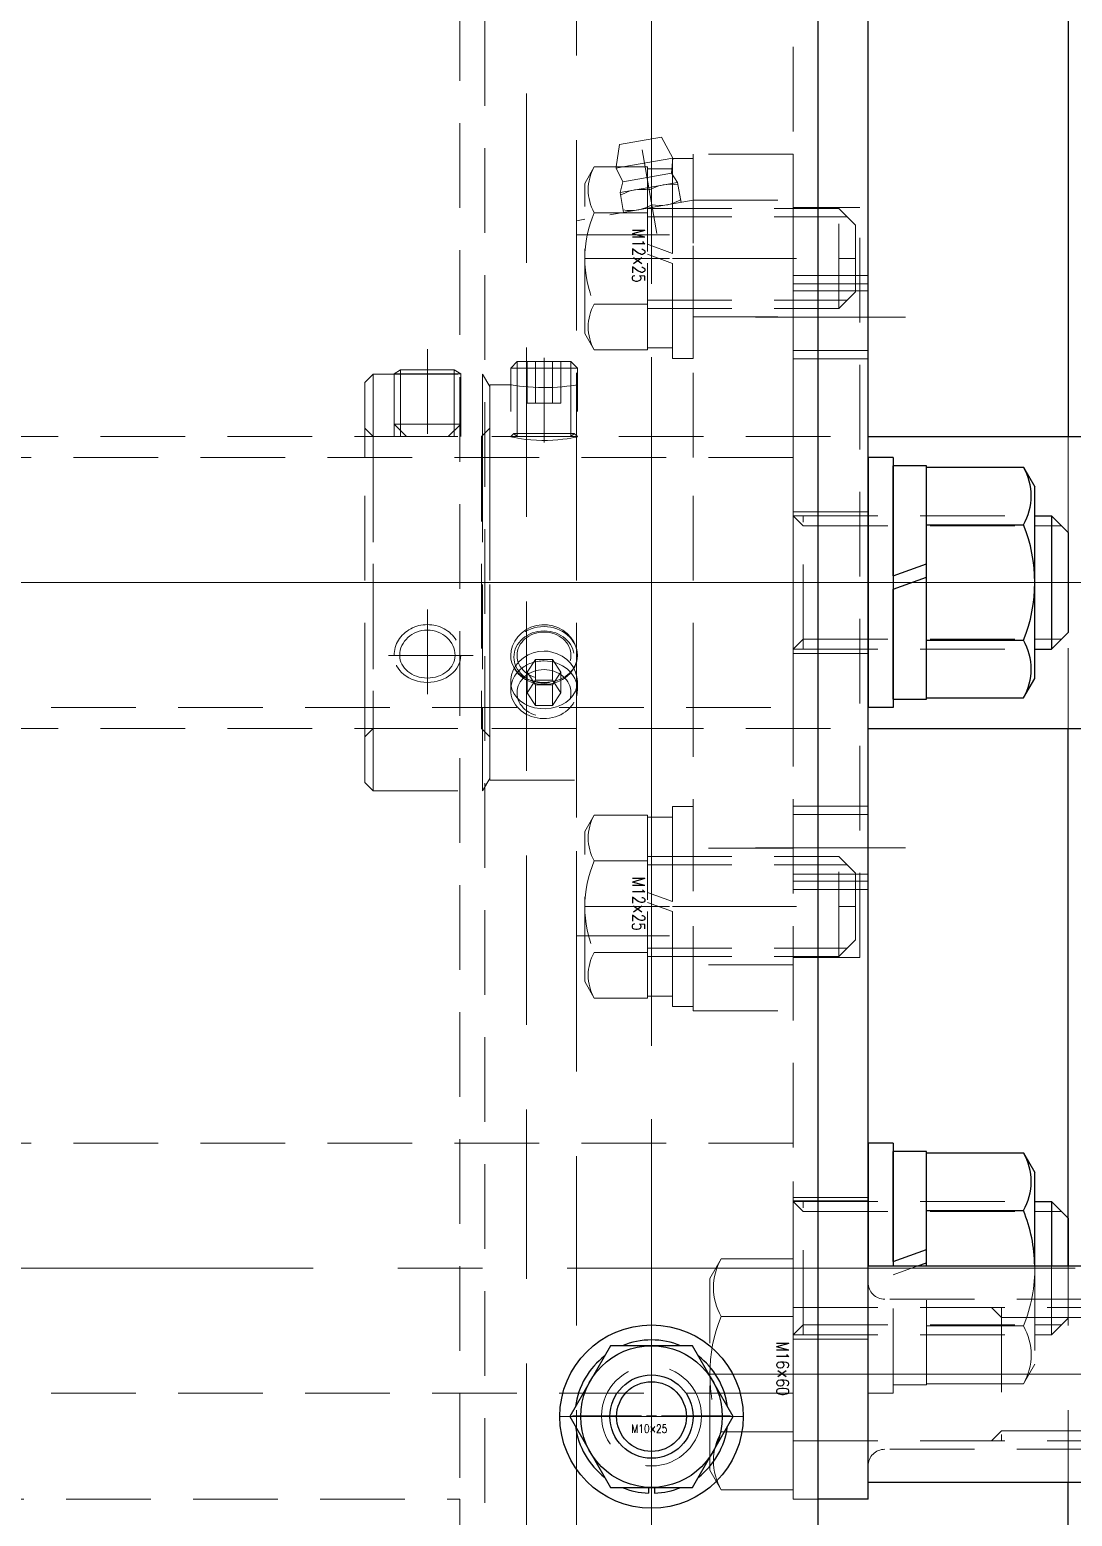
# Model space of a CAD drawing. Header units: millimetres. Extents: x 0 to 49006, y -7876 to 6995.
# Drawn here: x 32085.1 to 32210.2, y 5787.5 to 5965.8 of the extents above; entities that cross this region are included whole.
import ezdxf

# ---------------------------------------------------------------- set-up
doc = ezdxf.new("R2010")
doc.units = ezdxf.units.MM
doc.header["$LTSCALE"] = 3.2
doc.header["$PDMODE"] = 99
doc.header["$PDSIZE"] = 1
for name, pattern in [('CENTER2', [28.575, 19.05, -3.175, 3.175, -3.175]), ('Dashed', [2, 1, -1]), ('HIDDEN', [9.525, 6.35, -3.175]), ('HIDDEN2', [4.7625, 3.175, -1.5875])]:
    doc.linetypes.add(name, pattern=pattern)
for name, color, linetype, lineweight in [('01_外形線', 7, 'Continuous', 25), ('02_細線', 5, 'Continuous', 13), ('03_かくれ線', 6, 'HIDDEN2', 13), ('04_HIDDEN', 2, 'HIDDEN', 13), ('04_中心線', 1, 'CENTER2', 9), ('05_CENTER', 4, 'CENTER2', 13), ('08_DIM', 3, 'Continuous', 13)]:
    doc.layers.add(name, color=color, linetype=linetype, lineweight=lineweight)
doc.layers.add('10_DRAFT', color=8, linetype='Continuous', lineweight=0, plot=False)
doc.styles.add('KSS_TXT', font='txt.shx', dxfattribs={"bigfont": 'extfont2.shx'})
doc.styles.add('寸法用', font='simplex.shx', dxfattribs={"width": 0.8, "bigfont": '@extfont2.shx'})
doc.dimstyles.new('KSS_DIM', dxfattribs={"dimscale": 12, "dimtxt": 3, "dimasz": 2.5, "dimexe": 1.25, "dimexo": 0.625, "dimtad": 1, "dimdsep": 46, "dimtxsty": 'KSS_TXT', "dimblk": 'OPEN30', "dimcen": 0, "dimazin": 2, "dimtfac": 0.75, "dimtmove": 0, "dimatfit": 3, "dimldrblk": 'OPEN30', "dimfxl": 1.25, "dimtolj": 1, "dimarcsym": 0})

# ---------------------------------------------------------------- blocks, each defined once
blk = doc.blocks.new('_Open30')
at = {"color": 0, "linetype": 'ByBlock', "lineweight": -2}
for p, q in [((-1, 0.2679), (0, 0)), ((0, 0), (-1, -0.2679)), ((0, 0), (-1, 0))]:
    blk.add_line(p, q, dxfattribs=at)
blk = doc.blocks.new('*D1950')
at = {"layer": '08_DIM', "color": 0, "lineweight": -2, "transparency": 16777216}
for p, q in [((32100.36, 6411.52), (32380.97, 6411.52)), ((32365.97, 5929.52), (32365.97, 6381.52)), ((32272.22, 5899.52), (32380.97, 5899.52))]:
    blk.add_line(p, q, dxfattribs=at)
at = {"layer": 'Defpoints', "color": 0, "transparency": 16777216}
for p in [(32092.86, 6411.52), (32365.97, 6411.52), (32264.72, 5899.52)]:
    blk.add_point(p, dxfattribs=at)
at = {"layer": '08_DIM', "color": 0, "lineweight": -2, "transparency": 16777216, "xscale": 30, "yscale": 30, "zscale": 30}
for p, rotation in [((32365.97, 6411.52), 90), ((32365.97, 5899.52), 270)]:
    blk.add_blockref('_Open30', p, dxfattribs=dict(at, rotation=rotation))
at = {"layer": '08_DIM', "color": 0, "transparency": 16777216, "insert": (32340.47, 6155.52), "char_height": 36, "attachment_point": 5, "rotation": 90, "style": 'KSS_TXT'}
blk.add_mtext('\\A1;512', dxfattribs=at)
blk = doc.blocks.new('A$C64152858_1_1')
at = {"color": 0}
blk.add_lwpolyline([(580, 235), (645, 235), (645, -115), (580, -115)], close=True, dxfattribs=at)
at = {"layer": '04_HIDDEN'}
blk.add_line((586, 235), (586, -115), dxfattribs=at)
at = {"layer": '05_CENTER'}
blk.add_line((-1300.31, 60), (668.48, 60), dxfattribs=at)
blk = doc.blocks.new('*D1968')
at = {"layer": '08_DIM', "color": 0, "lineweight": -2, "transparency": 16777216}
for p, q in [((32154.22, 6139.52), (32466.91, 6139.52)), ((32451.91, 5689.52), (32451.91, 6109.52)), ((32154.22, 5659.52), (32466.91, 5659.52))]:
    blk.add_line(p, q, dxfattribs=at)
at = {"layer": 'Defpoints', "color": 0, "transparency": 16777216}
for p in [(32146.72, 6139.52), (32451.91, 6139.52), (32146.72, 5659.52)]:
    blk.add_point(p, dxfattribs=at)
at = {"layer": '08_DIM', "color": 0, "lineweight": -2, "transparency": 16777216, "xscale": 30, "yscale": 30, "zscale": 30}
for p, rotation in [((32451.91, 6139.52), 90), ((32451.91, 5659.52), 270)]:
    blk.add_blockref('_Open30', p, dxfattribs=dict(at, rotation=rotation))
at = {"layer": '08_DIM', "color": 0, "transparency": 16777216, "insert": (32426.41, 5899.52), "char_height": 36, "attachment_point": 5, "rotation": 90, "style": 'KSS_TXT'}
blk.add_mtext('\\A1;480', dxfattribs=at)
blk = doc.blocks.new('RTWS25b_1_1')
at = {"color": 0}
for points in [[(0, 13.5), (-1.2, 13.5), (-1.2, 10.5), (0, 10.5)], [(0, -13.5), (-1.2, -13.5), (-1.2, -10.5), (0, -10.5)]]:
    blk.add_lwpolyline(points, close=True, dxfattribs=at)
at = {"layer": '10_DRAFT'}
blk.add_line((0, 0), (-1.2, 0), dxfattribs=at)
blk = doc.blocks.new('GM-SHYF-RH 0.2kW、1／30、200V、60Hzc_1_1')
at = {"color": 0}
for p, q in [((18.5, 52.99), (8, 52.81)), ((8, 52.81), (8, -73.81)), ((18.5, 53.01), (18.5, 48.5)), ((18.5, 53), (85.5, 51.83)), ((85.5, 51.83), (95, 51.83)), ((95, -59.28), (95, 51.83)), ((18.5, -64.89), (18.5, 49.51)), ((4, 37.5), (4, -37.5)), ((4, 37.5), (8, 37.5)), ((95, 37.49), (99, 37.49)), ((99, 37.49), (99, -37.49)), ((4, 33.69), (1.41, 31.1)), ((99, 33.69), (101.59, 31.1)), ((0, -18), (0, 18)), ((1, 19), (4, 19)), ((102, 19), (99, 19)), ((103, -18), (103, 18)), ((-2, 6.5), (-2, -32.5)), ((105, -32.5), (105, 7.01)), ((1, -19), (4, -19)), ((102, -19), (99, -19)), ((4, -37.5), (8, -37.5)), ((95, -37.49), (99, -37.49)), ((8, -48.01), (4.35, -51.67)), ((95, -48.01), (98.65, -51.67)), ((8, -63.69), (1.41, -57.1)), ((95, -63.69), (101.59, -57.1)), ((95, -72.85), (95, -59.28)), ((18.5, -74.02), (18.5, -64.89)), ((18.5, -74.02), (18.5, -69.51)), ((18.5, -74.02), (85.5, -72.85)), ((81.5, -72.92), (81.5, -93.94)), ((85.5, -72.85), (95, -72.85)), ((19.25, -74), (8, -73.81)), ((21.5, -73.97), (21.5, -93.94)), ((49, -99.99), (49, -100.5)), ((49, -100.5), (54, -100.5)), ((54, -99.99), (54, -100.5))]:
    blk.add_line(p, q, dxfattribs=at)
for centre, radius, start, end in [((6.08, 26.43), 6.6, 135, 174.2563), ((96.92, 26.43), 6.6, 5.7437, 45), ((24, 14.5), 25, 143.1301, 174.2698), ((6.47, 27.79), 3, 145.3407, 214.6593), ((96.53, 27.79), 3, 325.3407, 34.6593), ((79, 14.5), 25, 5.7302, 36.8699), ((398.1, -13), 400.6, 174.2563, 180), ((-295.1, -13), 400.6, 0, 5.7437), ((1, 18), 1, 90, 180), ((102, 18), 1, 0, 90), ((399, 7), 400, 178.568, 179.9285), ((-296, 7), 400, 0.053, 1.432), ((-1.5, 7.5), 0.5, 270, 0), ((104.5, 7.5), 0.5, 180, 270), ((-1.5, 6.5), 0.5, 90, 180), ((104.5, 6.5), 0.5, 0, 90), ((51.5, -13), 53.5, 164.2841, 215.6016), ((51.5, -13), 53.5, 324.3984, 15.7159), ((398.1, -13), 400.6, 179.0703, 180), ((398.1, 0), 400.6, 180.9297, 182.8629), ((-295.1, 0), 400.6, 357.1371, 359.0703), ((398.1, -13), 400.6, 180, 185.7437), ((1, -18), 1, 180, 270), ((102, -18), 1, 270, 0), ((-1.5, -32.5), 0.5, 180, 270), ((-1.5, -33.5), 0.5, 0, 90), ((399, -33), 400, 180.0715, 180.8595), ((-295.1, -13), 400.6, 354.2563, 357.1371), ((-296, -33), 400, 358.568, 359.9285), ((104.5, -33.5), 0.5, 90, 180), ((104.5, -32.5), 0.5, 270, 0), ((24, -40.5), 25, 176.5614, 230.2082), ((79, -40.5), 25, 309.7918, 354.2698), ((6.47, -53.79), 3, 135, 217.1625), ((96.53, -53.79), 3, 322.8375, 45), ((6.08, -52.43), 6.6, 185.7437, 225), ((96.92, -52.43), 6.6, 315, 354.2563), ((8.41, -56.02), 3, 224.8696, 262.1781), ((94.59, -56.02), 3, 277.8219, 315.1304), ((26.5, -93.94), 5, 180, 265.1386), ((76.5, -93.94), 5, 274.8614, 0), ((51.5, 200), 300, 265.1386, 274.8614)]:
    blk.add_arc(centre, radius, start, end, dxfattribs=at)
at = {"layer": '04_HIDDEN', "color": 0}
for p, q in [((8, 49), (19, 49)), ((19, 35), (19, 49)), ((84, 35), (84, 49)), ((95, 49), (84, 49)), ((19, 46.5), (84, 46.5)), ((19, 37.5), (84, 37.5)), ((8, 35), (19, 35)), ((95, 35), (84, 35)), ((0, 15.8), (103, 15.8)), ((0, 12.5), (20.65, 12.5)), ((20.65, 13.5), (22, 13.5)), ((20.65, -13.5), (20.65, 13.5)), ((22, -13.5), (22, 13.5)), ((22, 12.5), (38, 12.5)), ((38, -13), (38, 13)), ((38, 13), (65, 13)), ((65, -13), (65, 13)), ((65, 12.5), (81, 12.5)), ((81, 13.5), (82.35, 13.5)), ((81, -13.5), (81, 13.5)), ((82.35, -13.5), (82.35, 13.5)), ((82.35, 12.5), (103, 12.5)), ((0, -12.5), (20.65, -12.5)), ((20.65, -13.5), (22, -13.5)), ((22, -12.5), (38, -12.5)), ((38, -13), (65, -13)), ((65, -12.5), (81, -12.5)), ((81, -13.5), (82.35, -13.5)), ((82.35, -12.5), (103, -12.5)), ((8, -56), (19, -56)), ((19, -70), (19, -56)), ((95, -56), (84, -56)), ((84, -70), (84, -56)), ((19, -58.5), (84, -58.5)), ((19, -67.5), (84, -67.5)), ((8, -70), (19, -70)), ((95, -70), (84, -70))]:
    blk.add_line(p, q, dxfattribs=at)
at = {"layer": '05_CENTER', "color": 0}
for p, q in [((51.5, -103.88), (51.5, 55.94)), ((4.75, 42), (98.25, 42)), ((-7.65, 0), (110.65, 0)), ((4.75, -63), (98.25, -63))]:
    blk.add_line(p, q, dxfattribs=at)
at = {"layer": '10_DRAFT'}
blk.add_line((59.41, -13), (43.91, -13), dxfattribs=at)
blk = doc.blocks.new('A$C02300011_1_1')
at = {"color": 4, "rotation": 180}
for name, p in [('GM-SHYF-RH 0.2kW、1／30、200V、60Hzc_1_1', (260, 0)), ('RTWS25b_1_1', (238, 0))]:
    blk.add_blockref(name, p, dxfattribs=at)
blk = doc.blocks.new('*U2262')
at = {"layer": '04_中心線', "color": 0, "linetype": 'CENTER2', "transparency": 16777216}
for p, q in [((0, 1.2), (0, 9.5)), ((-9.5, 0), (-1.2, 0)), ((1.2, 0), (9.5, 0)), ((0, -9.5), (0, -1.2))]:
    blk.add_line(p, q, dxfattribs=at)
at = {"layer": '04_中心線', "color": 0, "linetype": 'Continuous', "transparency": 16777216}
for p, q in [((-0.6, 0), (0.6, 0)), ((0, -0.6), (0, 0.6))]:
    blk.add_line(p, q, dxfattribs=at)
blk = doc.blocks.new('*U2265')
at = {"layer": '04_中心線', "color": 0, "linetype": 'CENTER2', "transparency": 16777216}
blk.add_line((0, 88), (0, 443.5), dxfattribs=at)
blk = doc.blocks.new('*U2255')
at = {"layer": '04_中心線', "color": 0, "linetype": 'CENTER2', "transparency": 16777216}
for p, q in [((0, 1.2), (0, 9.5)), ((-9.5, 0), (-1.2, 0)), ((1.2, 0), (9.5, 0)), ((0, -9.5), (0, -1.2))]:
    blk.add_line(p, q, dxfattribs=at)
at = {"layer": '04_中心線', "color": 0, "linetype": 'Continuous', "transparency": 16777216}
for p, q in [((-0.6, 0), (0.6, 0)), ((0, -0.6), (0, 0.6))]:
    blk.add_line(p, q, dxfattribs=at)
blk = doc.blocks.new('*U2236')
at = {"layer": '04_中心線', "color": 0, "linetype": 'CENTER2', "transparency": 16777216}
blk.add_line((88, 0), (443.5, 0), dxfattribs=at)

msp = doc.modelspace()

# ---------------------------------------------------------------- linework, layer by layer
for p, q in [((32185.722, 5789.523), (32185.722, 6009.523)), ((32185.722, 5917.023), (32214.722, 5917.023)), ((32185.722, 5882.023), (32214.722, 5882.023)), ((32209.722, 5817.523), (32209.722, 5882.023)), ((32185.722, 5789.523), (32179.722, 5789.523))]:
    msp.add_line(p, q)
for points in [[(32209.722, 6076.523), (32209.722, 5917.023)], [(32205.722, 5907.523), (32207.722, 5907.523)], [(32207.722, 5907.523), (32209.722, 5905.523)], [(32207.722, 5907.523), (32207.722, 5891.523)], [(32209.722, 5905.523), (32209.722, 5893.523)], [(32207.722, 5891.523), (32209.722, 5893.523)], [(32205.722, 5891.523), (32207.722, 5891.523)], [(32205.722, 5825.251), (32207.722, 5825.251)], [(32207.722, 5825.251), (32209.722, 5823.251)], [(32207.722, 5825.251), (32207.722, 5817.523)], [(32209.722, 5823.251), (32209.722, 5817.523)], [(32209.722, 5722.523), (32209.722, 5791.523)]]:
    msp.add_lwpolyline(points)
msp.add_lwpolyline([(32215.722, 5791.523), (32185.722, 5791.523), (32185.722, 5817.523), (32215.722, 5817.523)], close=True)
at = {"layer": '01_外形線'}
msp.add_line((32179.722, 5474.523), (32179.722, 6324.523), dxfattribs=at)
for points in [[(32185.722, 5914.523), (32185.722, 5884.523)], [(32188.722, 5914.523), (32185.722, 5914.523)], [(32188.722, 5914.523), (32188.722, 5884.523)], [(32188.722, 5900.323), (32188.722, 5913.523)], [(32192.722, 5913.523), (32188.722, 5913.523)], [(32192.722, 5901.779), (32192.722, 5913.523)], [(32192.722, 5885.667), (32192.722, 5913.38)], [(32192.722, 5913.38), (32204.362, 5913.38)], [(32204.362, 5913.38), (32205.722, 5911.023)], [(32205.722, 5888.023), (32205.722, 5911.023)], [(32192.722, 5906.451), (32204.362, 5906.451)], [(32188.722, 5900.323), (32192.722, 5901.779)], [(32188.722, 5898.723), (32192.722, 5900.179)], [(32188.722, 5885.523), (32188.722, 5898.723)], [(32192.722, 5885.523), (32192.722, 5900.179)], [(32192.722, 5892.595), (32204.362, 5892.595)], [(32204.362, 5885.667), (32205.722, 5888.023)], [(32188.722, 5884.523), (32185.722, 5884.523)], [(32188.722, 5885.523), (32192.722, 5885.523)], [(32192.722, 5885.667), (32204.362, 5885.667)], [(32185.722, 5832.242), (32185.722, 5817.523)], [(32188.722, 5832.242), (32185.722, 5832.242)], [(32188.722, 5832.242), (32188.722, 5817.523)], [(32188.722, 5818.042), (32188.722, 5831.242)], [(32192.722, 5831.242), (32188.722, 5831.242)], [(32192.722, 5819.498), (32192.722, 5831.242)], [(32192.722, 5817.523), (32192.722, 5831.099)], [(32192.722, 5831.099), (32204.362, 5831.099)], [(32204.362, 5831.099), (32205.722, 5828.742)], [(32205.722, 5817.523), (32205.722, 5828.742)], [(32192.722, 5824.17), (32204.362, 5824.17)], [(32188.722, 5818.042), (32192.722, 5819.498)], [(32191.692, 5817.523), (32192.722, 5817.898)], [(32154.815, 5807.943), (32149.907, 5799.443)], [(32164.63, 5807.943), (32154.815, 5807.943)], [(32169.537, 5799.443), (32164.63, 5807.943)], [(32149.907, 5799.443), (32154.815, 5790.943)], [(32164.63, 5790.943), (32169.537, 5799.443)], [(32154.815, 5790.943), (32164.63, 5790.943)], [(32159.347, 5790.943), (32159.347, 5790.251)], [(32160.097, 5790.943), (32160.097, 5790.251)]]:
    msp.add_lwpolyline(points, dxfattribs=at)
for points in [[(32204.362, 5906.451, 0.2679491), (32204.362, 5913.38)], [(32204.362, 5892.595, 0.1963667), (32204.362, 5906.451)], [(32204.362, 5885.667, 0.2679491), (32204.362, 5892.595)], [(32204.362, 5824.17, 0.2679491), (32204.362, 5831.099)], [(32163.242, 5807.943, 0.1988668), (32156.202, 5807.943)], [(32154.121, 5806.742, 0.1988668), (32150.601, 5800.645)], [(32168.844, 5800.645, 0.1988668), (32165.324, 5806.742)], [(32150.601, 5798.242, 0.1988668), (32154.121, 5792.145)], [(32165.324, 5792.145, 0.1988668), (32168.844, 5798.242)], [(32156.202, 5790.943, 0.0881874), (32159.347, 5790.251)], [(32160.097, 5790.251, 0.0881874), (32163.242, 5790.943)]]:
    msp.add_lwpolyline(points, format="xyb", dxfattribs=at)
for radius in [11, 8.5, 5, 4.188]:
    msp.add_circle((32159.722, 5799.443), radius, dxfattribs=at)
msp.add_arc((32187.401, 5817.242), 18.321, 0.87846, 22.21925, dxfattribs=at)
at = {"layer": '02_細線'}
for points in [[(32205.722, 5906.323), (32208.922, 5906.323)], [(32205.722, 5892.723), (32208.922, 5892.723)], [(32205.722, 5824.051), (32208.922, 5824.051)]]:
    msp.add_lwpolyline(points, dxfattribs=at)
at = {"layer": '03_かくれ線', "transparency": 33554559}
for p, q in [((32139.722, 5499.523), (32139.722, 6299.523)), ((32136.722, 5502.523), (32136.722, 6296.523))]:
    msp.add_line(p, q, dxfattribs=at)
at = {"layer": '03_かくれ線'}
for p, q in [((32176.722, 6009.523), (32176.722, 5789.523)), ((32156.264, 5949.384), (32155.477, 5949.245)), ((32155.477, 5949.245), (32155.498, 5949.384)), ((32164.722, 5945.414), (32151.722, 5943.1)), ((32151.722, 5941.255), (32164.722, 5941.255)), ((32176.722, 5936.343), (32185.722, 5936.343)), ((32176.722, 5935.343), (32185.722, 5935.343)), ((32176.722, 5934.523), (32185.722, 5934.523)), ((32176.722, 5927.343), (32185.722, 5927.343)), ((32176.722, 5926.343), (32185.722, 5926.343)), ((32063.122, 5917.023), (32125.322, 5917.023)), ((32125.322, 5917.023), (32185.722, 5917.023)), ((32164.722, 5884.523), (32164.722, 5914.523)), ((32176.722, 5884.523), (32176.722, 5914.523)), ((32176.722, 5908.023), (32185.722, 5908.023)), ((32176.722, 5891.023), (32185.722, 5891.023)), ((32063.122, 5882.023), (32125.322, 5882.023)), ((32125.322, 5882.023), (32185.722, 5882.023)), ((32176.722, 5872.703), (32185.722, 5872.703)), ((32176.722, 5871.703), (32185.722, 5871.703)), ((32176.722, 5864.523), (32185.722, 5864.523)), ((32176.722, 5863.703), (32185.722, 5863.703)), ((32176.722, 5862.703), (32185.722, 5862.703)), ((32151.722, 5857.123), (32164.722, 5857.123)), ((32176.722, 5832.251), (32026.722, 5832.251)), ((32176.722, 5802.251), (32176.722, 5832.251)), ((32176.722, 5825.751), (32185.722, 5825.751)), ((32185.722, 5825.742), (32176.722, 5825.742)), ((32176.722, 5825.333), (32185.722, 5825.333)), ((32188.722, 5816.442), (32191.692, 5817.523)), ((32205.722, 5817.523), (32205.722, 5805.742)), ((32207.722, 5817.523), (32207.722, 5809.251)), ((32209.722, 5817.523), (32209.722, 5811.251)), ((32213.722, 5813.523), (32187.722, 5813.523)), ((32199.972, 5810.314), (32204.362, 5810.314)), ((32176.722, 5808.751), (32185.722, 5808.751)), ((32185.722, 5808.742), (32176.722, 5808.742)), ((32204.362, 5803.386), (32199.972, 5803.386)), ((32026.722, 5802.251), (32166.722, 5802.251)), ((32166.722, 5802.251), (32176.722, 5802.251)), ((32213.722, 5795.523), (32187.722, 5795.523)), ((32176.722, 5789.523), (32179.722, 5789.523))]:
    msp.add_line(p, q, dxfattribs=at)
at = {"layer": '03_かくれ線', "transparency": 33554559}
msp.add_lwpolyline([(32139.722, 6299.523), (32174.722, 6299.523, -0.4142136), (32179.722, 6294.523), (32179.722, 5504.523, -0.4142136), (32174.722, 5499.523), (32139.722, 5499.523)], format="xyb", dxfattribs=at)
at = {"layer": '03_かくれ線'}
for points in [[(32160.937, 5952.949), (32155.895, 5952.06)], [(32160.371, 5941.416), (32158.225, 5953.585)], [(32162.292, 5950.447), (32160.937, 5952.949)], [(32155.895, 5952.06), (32155.498, 5949.384)], [(32162.292, 5950.447), (32156.264, 5949.384)], [(32162.104, 5948.636), (32162.292, 5950.447)], [(32164.722, 5950.414), (32162.222, 5950.414)], [(32162.222, 5950.414), (32162.222, 5926.414)], [(32176.722, 5950.914), (32164.722, 5950.914)], [(32164.722, 5914.523), (32164.722, 5950.914)], [(32164.722, 5950.414), (32164.722, 5926.414)], [(32176.722, 5914.523), (32176.722, 5950.914)], [(32152.859, 5949.384), (32151.722, 5947.414)], [(32159.222, 5949.384), (32152.859, 5949.384)], [(32155.477, 5949.245), (32156.273, 5947.608)], [(32162.104, 5948.636), (32156.273, 5947.608)], [(32159.222, 5949.384), (32159.222, 5927.444)], [(32159.222, 5940.106), (32159.222, 5949.164)], [(32159.222, 5949.164), (32162.222, 5949.164)], [(32162.845, 5947.538), (32162.104, 5948.636)], [(32162.222, 5939.014), (32162.222, 5949.164)], [(32151.722, 5929.414), (32151.722, 5947.414)], [(32156.273, 5947.608), (32155.952, 5946.323)], [(32162.845, 5947.538), (32155.952, 5946.323)], [(32161.122, 5947.235), (32161, 5947.211), (32160.603, 5947.111), (32160.214, 5946.978), (32159.453, 5946.623)], [(32162.9, 5947.231), (32162.458, 5947.283), (32162.016, 5947.305), (32161.567, 5947.291), (32161.122, 5947.235)], [(32162.845, 5947.538), (32163.269, 5945.136)], [(32156.375, 5943.92), (32155.952, 5946.323)], [(32157.675, 5946.627), (32157.553, 5946.604), (32157.156, 5946.504), (32156.767, 5946.371), (32156.006, 5946.015)], [(32159.453, 5946.623), (32159.011, 5946.675), (32158.569, 5946.697), (32158.12, 5946.683), (32157.675, 5946.627)], [(32159.768, 5944.836), (32159.453, 5946.623)], [(32161.546, 5944.832), (32161.668, 5944.855), (32162.065, 5944.955), (32162.453, 5945.088), (32163.215, 5945.443)], [(32164.722, 5945.414), (32176.722, 5945.414)], [(32159.222, 5943.899), (32152.859, 5943.899)], [(32156.321, 5944.228), (32156.763, 5944.176), (32157.205, 5944.153), (32157.654, 5944.168), (32158.099, 5944.224)], [(32158.099, 5944.224), (32158.221, 5944.247), (32158.618, 5944.347), (32159.007, 5944.48), (32159.768, 5944.836)], [(32159.222, 5944.414), (32182.222, 5944.414)], [(32159.222, 5943.414), (32183.222, 5943.414)], [(32159.768, 5944.836), (32160.21, 5944.783), (32160.652, 5944.761), (32161.101, 5944.776), (32161.546, 5944.832)], [(32184.722, 5944.523), (32176.722, 5944.523)], [(32182.222, 5944.414), (32184.222, 5942.414)], [(32182.222, 5932.414), (32182.222, 5944.414)], [(32184.722, 5854.523), (32184.722, 5944.523)], [(32150.722, 5942.923), (32151.722, 5943.1)], [(32150.722, 5914.523), (32150.722, 5942.923)], [(32184.222, 5934.414), (32184.222, 5942.414)], [(32151.722, 5941.255), (32150.722, 5941.255)], [(32162.222, 5939.014), (32159.222, 5940.106)], [(32151.722, 5938.414), (32184.222, 5938.414)], [(32159.222, 5927.664), (32159.222, 5938.906)], [(32162.222, 5937.814), (32159.222, 5938.906)], [(32162.222, 5938.414), (32164.722, 5938.414)], [(32164.122, 5938.414), (32177.322, 5938.414)], [(32162.222, 5927.664), (32162.222, 5937.814)], [(32182.222, 5932.414), (32184.222, 5934.414)], [(32159.222, 5932.929), (32152.859, 5932.929)], [(32159.222, 5933.414), (32183.222, 5933.414)], [(32159.222, 5932.414), (32182.222, 5932.414)], [(32164.722, 5931.414), (32176.722, 5931.414)], [(32152.859, 5927.444), (32151.722, 5929.414)], [(32132.822, 5927.523), (32132.822, 5914.023)], [(32159.222, 5927.444), (32152.859, 5927.444)], [(32162.222, 5927.664), (32159.222, 5927.664)], [(32143.589, 5926.023), (32142.822, 5925.256)], [(32150.055, 5926.023), (32143.589, 5926.023)], [(32143.589, 5926.023), (32143.589, 5923.131)], [(32144.802, 5921.023), (32144.802, 5926.023)], [(32145.812, 5921.023), (32145.812, 5926.023)], [(32146.822, 5926.473), (32146.822, 5913.562)], [(32147.833, 5921.023), (32147.833, 5926.023)], [(32148.843, 5921.023), (32148.843, 5926.023)], [(32150.722, 5925.356), (32150.055, 5926.023)], [(32150.055, 5926.023), (32150.055, 5923.131)], [(32150.822, 5925.256), (32150.722, 5925.356)], [(32162.222, 5926.414), (32164.722, 5926.414)], [(32126.322, 5924.523), (32125.322, 5923.523)], [(32126.322, 5924.523), (32139.456, 5924.523)], [(32126.322, 5924.523), (32126.322, 5914.523)], [(32128.822, 5924.58), (32129.589, 5925.023)], [(32128.822, 5924.58), (32136.822, 5924.58)], [(32128.822, 5924.523), (32128.822, 5924.58)], [(32128.822, 5924.523), (32128.822, 5917.023)], [(32129.589, 5924.523), (32129.589, 5925.023)], [(32136.056, 5925.023), (32129.589, 5925.023)], [(32129.589, 5917.023), (32129.589, 5924.523)], [(32136.056, 5924.523), (32136.056, 5925.023)], [(32136.056, 5925.023), (32136.822, 5924.58)], [(32136.056, 5917.023), (32136.056, 5924.523)], [(32136.822, 5924.523), (32136.822, 5924.58)], [(32136.822, 5917.023), (32136.822, 5924.523)], [(32140.322, 5923.023), (32139.456, 5924.523)], [(32139.456, 5924.523), (32139.456, 5914.523)], [(32142.822, 5925.256), (32142.822, 5923.246)], [(32150.722, 5925.256), (32142.822, 5925.256)], [(32150.822, 5925.256), (32150.722, 5925.256)], [(32150.822, 5923.248), (32150.822, 5925.256)], [(32125.322, 5914.523), (32125.322, 5923.523)], [(32140.322, 5914.523), (32140.322, 5923.248)], [(32142.836, 5923.248), (32140.322, 5923.248)], [(32140.322, 5923.023), (32140.322, 5914.523)], [(32146.822, 5922.909), (32146.166, 5922.918), (32145.509, 5922.945), (32144.908, 5922.987), (32144.344, 5923.04), (32143.86, 5923.095), (32143.446, 5923.151), (32143.137, 5923.197), (32142.925, 5923.231), (32142.83, 5923.247), (32142.822, 5923.248)], [(32143.589, 5923.132), (32143.589, 5917.023)], [(32146.583, 5922.91), (32146.935, 5922.909)], [(32150.735, 5923.234), (32150.617, 5923.214), (32150.359, 5923.174), (32149.995, 5923.123), (32149.55, 5923.067), (32149.014, 5923.011), (32148.428, 5922.964), (32147.777, 5922.928), (32147.307, 5922.914), (32146.822, 5922.909)], [(32150.055, 5923.132), (32150.055, 5917.023)], [(32150.822, 5923.248), (32150.735, 5923.234)], [(32144.802, 5921.023), (32148.843, 5921.023)], [(32128.822, 5918.523), (32136.822, 5918.523)], [(32130.322, 5917.023), (32128.822, 5918.523)], [(32135.322, 5917.023), (32136.822, 5918.523)], [(32126.322, 5917.023), (32125.322, 5918.023)], [(32126.322, 5917.023), (32126.322, 5882.023)], [(32126.322, 5917.023), (32139.322, 5917.023)], [(32139.322, 5917.023), (32140.322, 5918.023)], [(32139.322, 5917.023), (32139.322, 5882.023)], [(32143.206, 5917.407), (32142.822, 5917.023)], [(32142.822, 5917.023), (32142.876, 5917.011), (32143.041, 5916.974), (32143.303, 5916.92), (32143.67, 5916.849), (32144.118, 5916.773), (32144.656, 5916.697), (32145.247, 5916.633), (32145.903, 5916.585), (32146.556, 5916.562), (32147.237, 5916.565), (32147.873, 5916.592), (32148.498, 5916.642), (32149.065, 5916.707), (32149.585, 5916.782), (32150.026, 5916.858), (32150.387, 5916.929), (32150.64, 5916.982), (32150.788, 5917.015), (32150.822, 5917.023)], [(32143.206, 5917.407), (32143.589, 5917.023)], [(32143.206, 5917.407), (32150.439, 5917.407)], [(32150.055, 5917.023), (32150.439, 5917.407)], [(32150.822, 5917.023), (32150.439, 5917.407)], [(32125.322, 5884.523), (32125.322, 5914.523)], [(32126.322, 5914.523), (32126.322, 5884.523)], [(32139.456, 5914.523), (32139.456, 5884.523)], [(32140.322, 5884.523), (32140.322, 5914.523)], [(32140.322, 5914.523), (32140.322, 5884.523)], [(32150.722, 5884.523), (32150.722, 5914.523)], [(32176.722, 5907.523), (32205.722, 5907.523)], [(32177.922, 5906.323), (32176.722, 5907.523)], [(32177.922, 5891.523), (32177.922, 5907.523)], [(32177.922, 5906.323), (32205.722, 5906.323)], [(32143.322, 5899.523), (32122.322, 5899.523)], [(32186.942, 5899.523), (32138.102, 5899.523)], [(32132.822, 5896.273), (32132.822, 5885.273)], [(32142.822, 5890.773), (32142.878, 5891.353), (32143.041, 5891.928), (32143.308, 5892.48), (32143.67, 5892.993), (32144.125, 5893.457), (32144.656, 5893.848), (32145.256, 5894.156), (32145.903, 5894.364), (32146.566, 5894.46), (32147.237, 5894.448), (32147.882, 5894.328), (32148.498, 5894.109), (32149.072, 5893.795), (32149.585, 5893.399), (32150.031, 5892.923), (32150.387, 5892.391), (32150.642, 5891.82), (32150.737, 5891.497)], [(32150.737, 5891.497), (32150.788, 5891.229), (32150.822, 5890.773)], [(32177.922, 5892.723), (32176.722, 5891.523)], [(32176.722, 5891.523), (32205.722, 5891.523)], [(32177.922, 5892.723), (32205.722, 5892.723)], [(32138.322, 5890.773), (32127.322, 5890.773)], [(32146.822, 5891.295), (32146.156, 5891.241), (32145.509, 5891.084), (32144.9, 5890.828), (32144.344, 5890.484), (32143.854, 5890.058), (32143.446, 5889.567), (32143.133, 5889.024), (32142.925, 5888.449), (32142.83, 5887.866), (32142.822, 5887.661)], [(32150.727, 5890.032), (32150.556, 5889.561), (32150.272, 5889.079), (32149.889, 5888.645), (32149.423, 5888.274), (32148.873, 5887.969), (32148.263, 5887.743), (32147.614, 5887.6), (32146.941, 5887.542), (32146.281, 5887.569), (32145.637, 5887.676), (32145.028, 5887.862), (32144.469, 5888.123), (32143.963, 5888.464), (32143.537, 5888.872), (32143.198, 5889.349), (32142.964, 5889.877), (32142.858, 5890.317), (32142.822, 5890.773)], [(32144.802, 5888.773), (32145.812, 5890.289)], [(32145.812, 5890.289), (32147.833, 5890.289)], [(32145.812, 5890.289), (32145.812, 5887.789)], [(32150.822, 5887.66), (32150.774, 5888.201), (32150.617, 5888.774), (32150.354, 5889.323), (32149.995, 5889.833), (32149.543, 5890.291), (32149.014, 5890.677), (32148.418, 5890.979), (32147.777, 5891.185), (32147.303, 5891.267), (32146.822, 5891.295)], [(32147.833, 5890.289), (32148.843, 5888.773)], [(32147.833, 5890.289), (32147.833, 5887.789)], [(32150.822, 5890.773), (32150.802, 5890.425), (32150.741, 5890.086), (32150.727, 5890.032)], [(32144.802, 5888.773), (32144.802, 5886.273)], [(32145.812, 5887.258), (32144.802, 5888.773)], [(32148.843, 5888.773), (32147.833, 5887.258)], [(32148.843, 5888.773), (32148.843, 5886.273)], [(32142.822, 5887.662), (32142.822, 5886.657)], [(32142.822, 5887.661), (32142.846, 5887.285), (32142.974, 5886.731), (32143.206, 5886.21), (32143.541, 5885.735), (32143.966, 5885.319), (32144.477, 5884.966), (32145.055, 5884.69), (32145.684, 5884.496), (32146.347, 5884.389), (32147.016, 5884.37), (32147.679, 5884.439), (32148.313, 5884.593), (32148.906, 5884.827), (32149.446, 5885.143), (32149.912, 5885.529), (32150.296, 5885.985), (32150.581, 5886.495), (32150.757, 5887.044), (32150.822, 5887.621), (32150.822, 5887.66)], [(32144.802, 5886.273), (32145.812, 5887.789)], [(32145.812, 5884.758), (32144.802, 5886.273)], [(32147.833, 5887.789), (32145.812, 5887.789)], [(32147.833, 5887.258), (32145.812, 5887.258)], [(32145.812, 5887.258), (32145.812, 5884.758)], [(32147.833, 5887.789), (32148.843, 5886.273)], [(32147.833, 5887.258), (32147.833, 5884.758)], [(32148.843, 5886.273), (32147.833, 5884.758)], [(32150.822, 5886.657), (32150.822, 5887.661)], [(32125.322, 5875.523), (32125.322, 5884.523)], [(32126.322, 5884.523), (32126.322, 5874.523)], [(32139.456, 5884.523), (32139.456, 5874.523)], [(32140.322, 5875.798), (32140.322, 5884.523)], [(32140.322, 5884.523), (32140.322, 5876.023)], [(32147.833, 5884.758), (32145.812, 5884.758)], [(32150.722, 5857.123), (32150.722, 5884.523)], [(32164.722, 5848.132), (32164.722, 5884.523)], [(32176.722, 5848.132), (32176.722, 5884.523)], [(32126.322, 5882.023), (32125.322, 5881.023)], [(32126.322, 5882.023), (32139.322, 5882.023)], [(32139.322, 5882.023), (32140.322, 5881.023)], [(32126.322, 5874.523), (32125.322, 5875.523)], [(32140.322, 5876.023), (32139.456, 5874.523)], [(32140.322, 5875.798), (32150.722, 5875.798)], [(32126.322, 5874.523), (32139.456, 5874.523)], [(32164.722, 5872.632), (32162.222, 5872.632)], [(32162.222, 5872.632), (32162.222, 5848.632)], [(32164.722, 5872.632), (32164.722, 5848.632)], [(32152.859, 5871.602), (32151.722, 5869.632)], [(32159.222, 5871.602), (32152.859, 5871.602)], [(32159.222, 5871.602), (32159.222, 5849.663)], [(32159.222, 5862.324), (32159.222, 5871.382)], [(32159.222, 5871.382), (32162.222, 5871.382)], [(32162.222, 5861.232), (32162.222, 5871.382)], [(32151.722, 5851.632), (32151.722, 5869.632)], [(32159.222, 5866.632), (32182.222, 5866.632)], [(32176.722, 5867.632), (32164.722, 5867.632)], [(32182.222, 5866.632), (32184.222, 5864.632)], [(32182.222, 5854.632), (32182.222, 5866.632)], [(32159.222, 5866.117), (32152.859, 5866.117)], [(32159.222, 5865.632), (32183.222, 5865.632)], [(32184.222, 5856.632), (32184.222, 5864.632)], [(32162.222, 5861.232), (32159.222, 5862.324)], [(32151.722, 5860.632), (32184.222, 5860.632)], [(32159.222, 5849.882), (32159.222, 5861.124)], [(32162.222, 5860.032), (32159.222, 5861.124)], [(32162.222, 5860.632), (32164.722, 5860.632)], [(32162.222, 5849.882), (32162.222, 5860.032)], [(32164.122, 5860.632), (32177.322, 5860.632)], [(32150.722, 5857.123), (32151.722, 5857.123)], [(32182.222, 5854.632), (32184.222, 5856.632)], [(32159.222, 5855.148), (32152.859, 5855.148)], [(32159.222, 5855.632), (32183.222, 5855.632)], [(32159.222, 5854.632), (32182.222, 5854.632)], [(32176.722, 5854.523), (32184.722, 5854.523)], [(32176.722, 5853.632), (32164.722, 5853.632)], [(32152.859, 5849.663), (32151.722, 5851.632)], [(32159.222, 5849.663), (32152.859, 5849.663)], [(32162.222, 5849.882), (32159.222, 5849.882)], [(32162.222, 5848.632), (32164.722, 5848.632)], [(32164.722, 5848.132), (32176.722, 5848.132)], [(32176.722, 5825.251), (32205.722, 5825.251)], [(32177.922, 5824.051), (32176.722, 5825.251)], [(32177.922, 5809.251), (32177.922, 5825.251)], [(32177.922, 5824.051), (32205.722, 5824.051)], [(32168.083, 5818.38), (32166.722, 5816.023)], [(32176.722, 5818.38), (32168.083, 5818.38)], [(32176.722, 5818.38), (32176.722, 5790.667)], [(32185.722, 5802.242), (32185.722, 5817.523)], [(32188.722, 5802.242), (32188.722, 5817.523)], [(32192.722, 5803.242), (32192.722, 5817.523)], [(32166.722, 5793.023), (32166.722, 5816.023)], [(32176.722, 5811.451), (32168.083, 5811.451)], [(32176.722, 5812.523), (32244.722, 5812.523)], [(32201.722, 5811.323), (32200.522, 5812.523)], [(32201.722, 5812.523), (32201.722, 5796.523)], [(32201.722, 5811.323), (32244.722, 5811.323)], [(32207.722, 5809.251), (32209.722, 5811.251)], [(32177.922, 5810.451), (32176.722, 5809.251)], [(32177.922, 5810.451), (32205.722, 5810.451)], [(32192.722, 5810.314), (32199.972, 5810.314)], [(32205.722, 5810.451), (32208.922, 5810.451)], [(32176.722, 5809.251), (32205.722, 5809.251)], [(32205.722, 5809.251), (32207.722, 5809.251)], [(32204.362, 5803.386), (32205.722, 5805.742)], [(32188.722, 5803.242), (32192.722, 5803.242)], [(32192.722, 5803.386), (32199.972, 5803.386)], [(32188.722, 5802.242), (32185.722, 5802.242)], [(32176.722, 5797.595), (32168.083, 5797.595)], [(32201.722, 5797.723), (32200.522, 5796.523)], [(32201.722, 5797.723), (32244.722, 5797.723)], [(32176.722, 5796.523), (32244.722, 5796.523)], [(32168.083, 5790.667), (32166.722, 5793.023)], [(32176.722, 5790.667), (32168.083, 5790.667)]]:
    msp.add_lwpolyline(points, dxfattribs=at)
for points in [[(32152.859, 5943.899, -0.2679491), (32152.859, 5949.384)], [(32152.859, 5932.929, -0.2073316), (32152.859, 5943.899)], [(32152.859, 5927.444, -0.2679491), (32152.859, 5932.929)], [(32152.859, 5866.117, -0.2679491), (32152.859, 5871.602)], [(32152.859, 5855.148, -0.2073316), (32152.859, 5866.117)], [(32152.859, 5849.663, -0.2679491), (32152.859, 5855.148)], [(32168.083, 5811.451, -0.2679491), (32168.083, 5818.38)], [(32168.083, 5797.595, -0.1963667), (32168.083, 5811.451)], [(32204.362, 5803.386, 0.2679491), (32204.362, 5810.314)], [(32168.083, 5790.667, -0.2679491), (32168.083, 5797.595)]]:
    msp.add_lwpolyline(points, format="xyb", dxfattribs=at)
at = {"layer": '03_かくれ線', "linetype": 'Dashed'}
for points in [[(32142.822, 5923.248), (32142.822, 5917.023)], [(32150.822, 5923.248), (32150.822, 5917.023)]]:
    msp.add_lwpolyline(points, dxfattribs=at)
at = {"layer": '03_かくれ線'}
msp.add_lwpolyline([(32026.722, 5884.523), (32176.722, 5884.523), (32176.722, 5914.523), (32026.722, 5914.523)], close=True, dxfattribs=at)
at = {"layer": '03_かくれ線', "transparency": 33554559}
msp.add_lwpolyline([(31342.722, 5789.523), (32136.722, 5789.523), (32136.722, 5749.523), (31342.722, 5749.523)], close=True, dxfattribs=at)
msp.add_circle((32159.722, 5799.523), 6, dxfattribs=at)
at = {"layer": '03_かくれ線'}
msp.add_circle((32159.722, 5799.523), 6, dxfattribs=at)
for centre, radius, start, end in [((32187.401, 5817.242), 18.321, 337.78075, 0.87846), ((32187.722, 5815.523), 2, 180, 270), ((32187.722, 5793.523), 2, 90, 180)]:
    msp.add_arc(centre, radius, start, end, dxfattribs=at)
at = {"layer": '03_かくれ線', "extrusion": (0, 0, -1)}
for major_axis, ratio, start_param, end_param in [((-4, 0), 0.9239348, 0, 3.1415927), ((3.323, 0), 0.91394, 3.1415927, 6.2831853), ((-4, 0), 0.808116, 3.1415927, 6.2831853), ((-3.323, 0), 0.8181108, 3.1415927, 6.2831853)]:
    msp.add_ellipse((32132.822, 5890.773), major_axis=major_axis, ratio=ratio, start_param=start_param, end_param=end_param, dxfattribs=at)
at = {"layer": '03_かくれ線'}
for centre, major_axis in [((32146.822, 5890.773), (4, 0)), ((32146.822, 5890.581), (-3.616, 0)), ((32146.822, 5890.773), (-3.233, 0)), ((32146.822, 5886.273), (-3.233, 0))]:
    msp.add_ellipse(centre, major_axis=major_axis, ratio=0.8660254, dxfattribs=at)
for start_param, end_param in [(1.5707963, 3.1415927), (0, 1.5707963), (3.1415927, 6.05911), (6.05911, 6.2831853)]:
    msp.add_ellipse((32146.822, 5886.657), major_axis=(4, 0), ratio=0.8660254, start_param=start_param, end_param=end_param, dxfattribs=at)
at = {"layer": '04_中心線', "transparency": 33554559}
msp.add_line((32159.722, 6199.523), (32159.722, 5599.523), dxfattribs=at)
at = {"layer": '04_中心線'}
for p, q in [((32172.222, 5931.343), (32190.222, 5931.343)), ((31089.839, 5899.523), (32302.722, 5899.523)), ((31966.722, 5899.523), (32214.722, 5899.523)), ((32167.722, 5899.523), (32194.722, 5899.523)), ((32172.222, 5899.523), (32190.222, 5899.523)), ((32172.222, 5867.703), (32190.222, 5867.703)), ((31966.722, 5817.251), (32214.722, 5817.251)), ((32172.222, 5817.251), (32190.222, 5817.251)), ((32220.722, 5804.523), (32180.722, 5804.523))]:
    msp.add_line(p, q, dxfattribs=at)
msp.add_lwpolyline([(31319.722, 5479.523), (32159.722, 5479.523), (32159.722, 6319.523), (31319.722, 6319.523)], close=True, dxfattribs=at)
for points in [[(32188.722, 5899.523), (32185.722, 5899.523)], [(32192.722, 5899.523), (32188.722, 5899.523)], [(32205.722, 5899.523), (32192.722, 5899.523)], [(32188.722, 5817.242), (32185.722, 5817.242)], [(32192.722, 5817.242), (32188.722, 5817.242)], [(32205.722, 5817.242), (32192.722, 5817.242)], [(32159.722, 5810.443), (32159.722, 5788.443)], [(32166.722, 5804.523), (32246.722, 5804.523)], [(32170.722, 5799.443), (32148.722, 5799.443)]]:
    msp.add_lwpolyline(points, dxfattribs=at)

# ---------------------------------------------------------------- block references
at = {"xscale": -1}
msp.add_blockref('A$C02300011_1_1', (32476.722, 5899.523), dxfattribs=at)
at = {"layer": '04_HIDDEN'}
msp.add_blockref('A$C64152858_1_1', (31564.722, 5839.523), dxfattribs=at)
at = {"layer": '04_中心線', "linetype": 'CENTER2', "transparency": 33554559, "rotation": 270}
msp.add_blockref('*U2265', (31739.722, 5899.523), dxfattribs=at)
at = {"layer": '04_中心線', "linetype": 'CENTER2'}
for name, p in [('*U2236', (31739.722, 5899.523)), ('*U2255', (32159.722, 5799.523))]:
    msp.add_blockref(name, p, dxfattribs=at)
at = {"layer": '04_中心線', "linetype": 'CENTER2', "transparency": 33554559}
msp.add_blockref('*U2262', (32159.722, 5799.523), dxfattribs=at)

# ---------------------------------------------------------------- texts
at = {"layer": '03_かくれ線', "style": '寸法用', "width": 0.8}
for s, p in [('M12×25', (32157.422, 5941.979)), ('M12×25', (32157.422, 5864.198)), ('M16×60', (32174.722, 5808.436))]:
    msp.add_text(s, height=1.5, rotation=270, dxfattribs=at).set_placement(p)
msp.add_text('M10×25', height=1, dxfattribs=at).set_placement((32157.304, 5797.49))

# ---------------------------------------------------------------- dimensions: what is measured, and where the dimension line sits
at = {"layer": '08_DIM', "color": 1}
dim = msp.add_linear_dim(base=(32365.974, 6411.523), p1=(32264.722, 5899.523), p2=(32092.862, 6411.523), angle=90, dimstyle='KSS_DIM', dxfattribs=at)
dim.commit()
dim.dimension.update_dxf_attribs({"geometry": '*D1950', "text_midpoint": (32340.474, 6155.523)})
dim = msp.add_linear_dim(base=(32451.906, 6139.523), p1=(32146.722, 5659.523), p2=(32146.722, 6139.523), angle=90, dimstyle='KSS_DIM', override={"dimscale": 12}, dxfattribs=at)
dim.commit()
dim.dimension.update_dxf_attribs({"geometry": '*D1968', "text_midpoint": (32426.406, 5899.523)})

doc.saveas('drawing.dxf')
